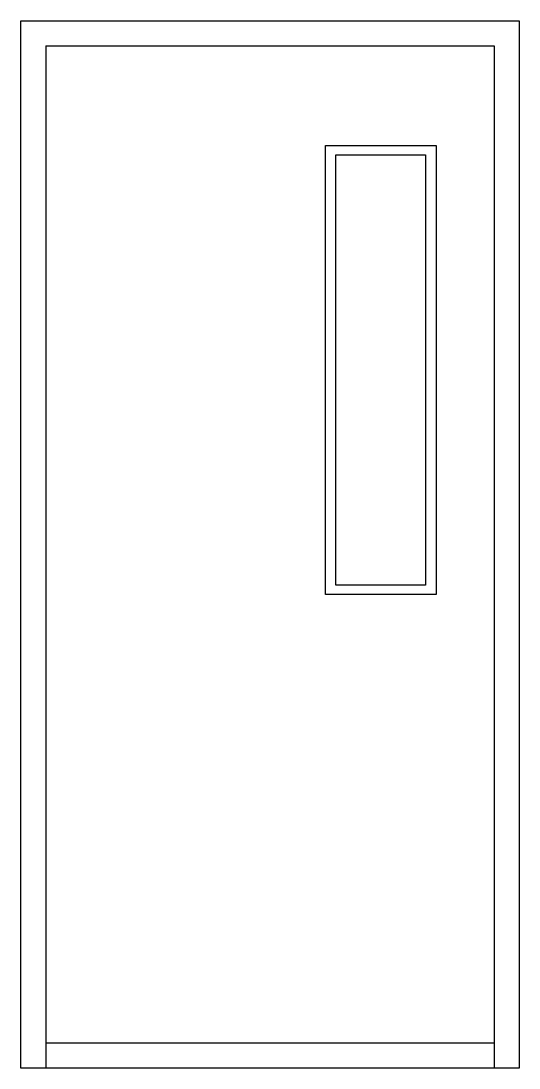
# Model space of a CAD drawing. Header units: millimetres. Extents: x -747.42 to -746.42, y 1759.63 to 1761.73.
import ezdxf

# ---------------------------------------------------------------- set-up
doc = ezdxf.new("R2010")
doc.units = ezdxf.units.MM
doc.header["$LTSCALE"] = 10
doc.layers.add('Portas', color=2, linetype='Continuous')

msp = doc.modelspace()

# ---------------------------------------------------------------- linework, layer by layer
at = {"layer": 'Portas'}
for p, q in [((-747.4158, 1759.63), (-747.4158, 1761.73)), ((-747.4158, 1761.73), (-746.4158, 1761.73)), ((-746.4158, 1761.73), (-746.4158, 1759.63)), ((-746.4158, 1759.63), (-747.4158, 1759.63))]:
    msp.add_line(p, q, dxfattribs=at)
at = {"layer": 'Portas', "color": 1}
for p, q in [((-747.3658, 1761.68), (-747.3658, 1759.63)), ((-747.3658, 1761.68), (-746.4658, 1761.68)), ((-746.4658, 1761.68), (-746.4658, 1759.63)), ((-746.8046, 1760.58), (-746.8046, 1761.48)), ((-746.8046, 1761.48), (-746.5824, 1761.48)), ((-746.7838, 1760.5987), (-746.7838, 1761.4612)), ((-746.7838, 1761.4612), (-746.6033, 1761.4612)), ((-746.6033, 1761.4612), (-746.6033, 1760.5987)), ((-746.5824, 1761.48), (-746.5824, 1760.58)), ((-746.6033, 1760.5987), (-746.7838, 1760.5987)), ((-746.5824, 1760.58), (-746.8046, 1760.58)), ((-746.4658, 1759.68), (-747.3658, 1759.68))]:
    msp.add_line(p, q, dxfattribs=at)

doc.saveas('drawing.dxf')
